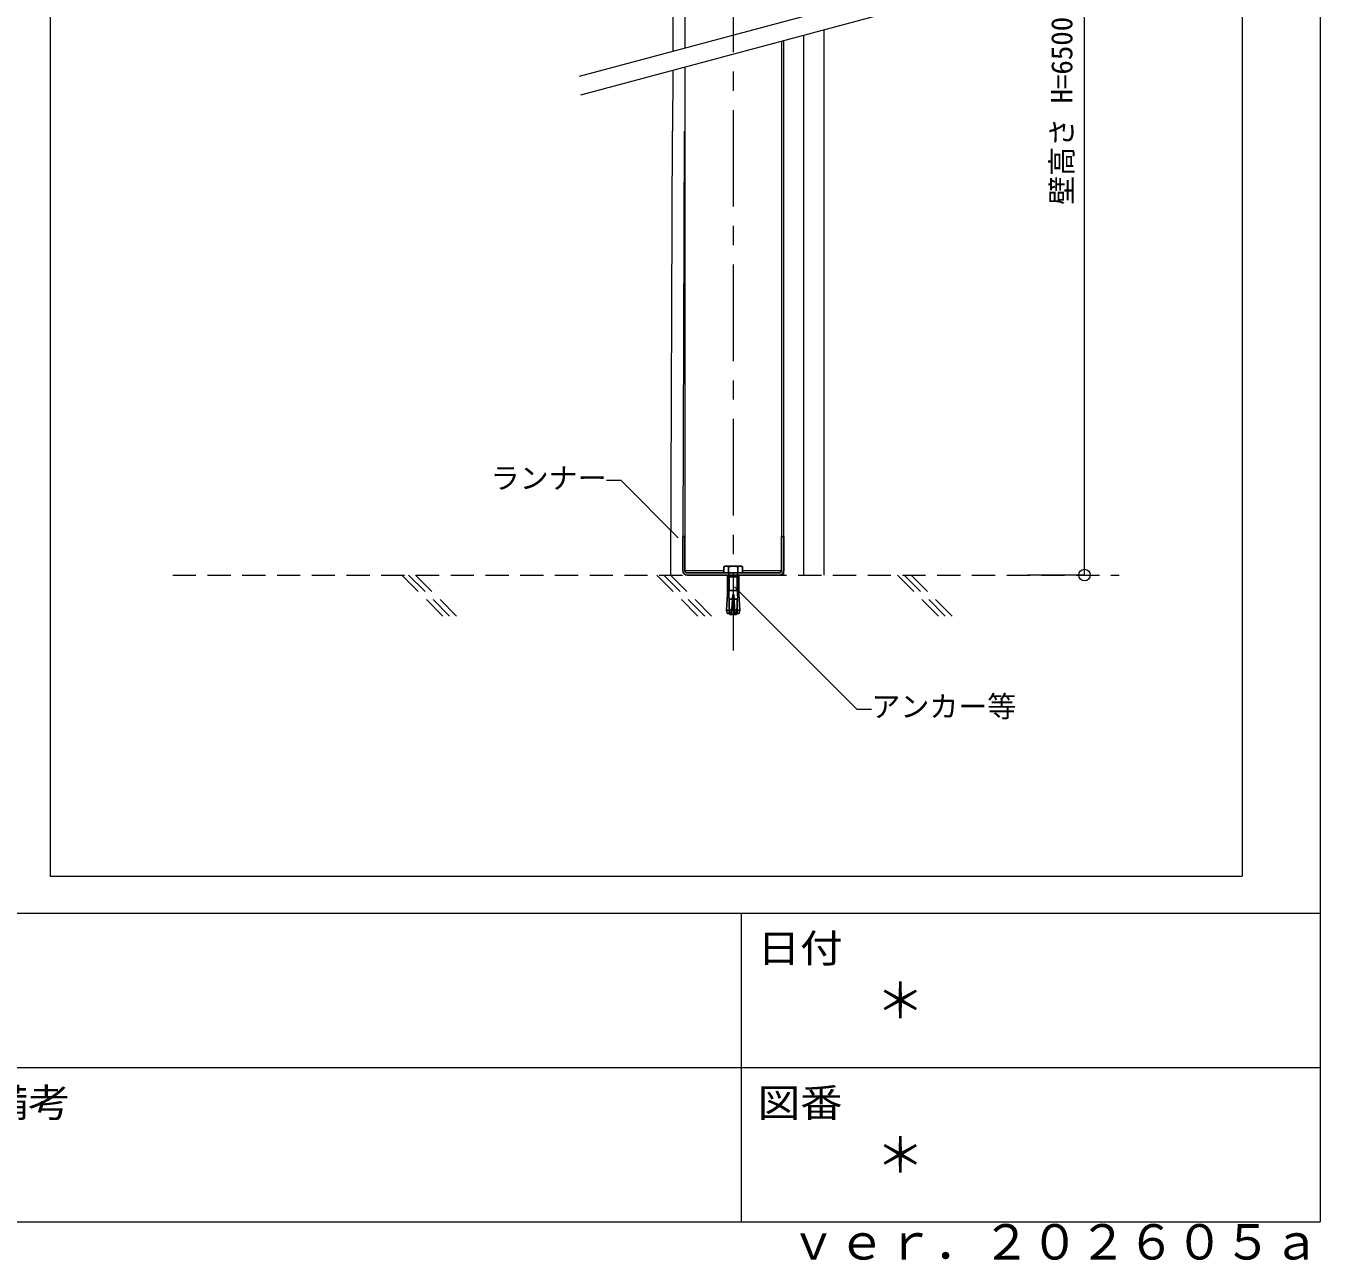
# Model space of a CAD drawing. Units: millimetres on the paper, with parts at other scales. Extents: x -195 to 195, y -140 to 138.
# Drawn here: x 128 to 195, y -139.5 to -75.5 of the extents above; entities that cross this region are included whole.
import ezdxf
from ezdxf.enums import TextEntityAlignment as Align

# ---------------------------------------------------------------- set-up
doc = ezdxf.new("R2010")
doc.units = ezdxf.units.MM
doc.header["$PDMODE"] = 32
doc.header["$PDSIZE"] = 0.6
doc.linetypes.add('CHAIN1', pattern=[8, 5, -1, 1, -1])
doc.linetypes.add('DASHED1', pattern=[1.8, 1.2, -0.6])
for name, color, linetype, lineweight in [('5-0_中心線', 4, 'CHAIN1', 18), ('5-2_SQバー', 3, 'Continuous', 18), ('5-3_ランナー', 2, 'Continuous', 25), ('5-5_寸法', 4, 'Continuous', 9), ('5-6_文字・矢印', 7, 'Continuous', 18), ('5-9_躯体他', 4, 'DASHED1', 9), ('5-C_ビス・アンカーボルト・強調図形', 2, 'DASHED1', 25), ('5-D_パネル', 4, 'Continuous', 18), ('5-E_補助線', 7, 'Continuous', 18), ('F-3_ランナー', 4, 'Continuous', 9)]:
    doc.layers.add(name, color=color, linetype=linetype, lineweight=lineweight)
doc.layers.add('F-6_文字・矢印', color=4, linetype='Continuous')
doc.styles.add('ＭＳ ゴシック', font='')
doc.styles.get('ＭＳ ゴシック').set_extended_font_data('MS Gothic')

msp = doc.modelspace()

# ---------------------------------------------------------------- linework, layer by layer
at = {"layer": '5-0_中心線'}
msp.add_line((164.595, -7.908), (164.595, -107.904), dxfattribs=at)
at = {"layer": '5-2_SQバー'}
for p, q in [((162.095, -45.867), (162.095, -76.692)), ((162.095, -77.673), (162.095, -80.992)), ((162.095, -80.992), (162.095, -103.764)), ((162.095, -103.764), (164.105, -103.764)), ((165.085, -103.764), (167.095, -103.764))]:
    msp.add_line(p, q, dxfattribs=at)
msp.add_lwpolyline([(167.095, -76.334), (167.095, -80.992), (167.095, -103.764)], dxfattribs=at)
at = {"layer": '5-3_ランナー'}
for p, q in [((161.98, -101.994), (162.095, -101.994)), ((161.98, -103.764), (161.98, -101.994)), ((162.095, -103.764), (162.095, -101.994)), ((167.21, -101.994), (167.095, -101.994)), ((167.095, -103.764), (167.095, -101.994)), ((167.21, -103.764), (167.21, -101.994)), ((162.21, -103.879), (166.98, -103.879)), ((162.21, -103.994), (166.98, -103.994))]:
    msp.add_line(p, q, dxfattribs=at)
at = {"layer": '5-3_ランナー', "linetype": 'DASHED1'}
msp.add_line((164.895, -103.994), (164.295, -103.994), dxfattribs=at)
at = {"layer": '5-3_ランナー'}
for centre, radius, start, end in [((162.21, -103.764), 0.23, 180, 270), ((162.21, -103.764), 0.115, 180, 270), ((166.98, -103.764), 0.115, 270, 0), ((166.98, -103.764), 0.23, 270, 0)]:
    msp.add_arc(centre, radius, start, end, dxfattribs=at)
at = {"layer": '5-5_寸法'}
for q in [(182.796, -45.387), (179.867, -103.994)]:
    msp.add_line((182.796, -103.994), q, dxfattribs=at)
at = {"layer": '5-5_寸法', "color": 7}
msp.add_point((182.796, -103.994), dxfattribs=at)
at = {"layer": '5-6_文字・矢印'}
for p, q in [((158.785, -99.099), (158.035, -99.099)), ((158.785, -99.099), (161.75, -102.063)), ((171.005, -110.932), (164.671, -104.598)), ((171.005, -110.932), (171.755, -110.932))]:
    msp.add_line(p, q, dxfattribs=at)
at = {"layer": '5-9_躯体他'}
for p, q in [((135.564, -103.994), (184.595, -103.994)), ((147.429, -103.994), (149.882, -106.447)), ((147.782, -103.994), (150.235, -106.447)), ((148.136, -103.994), (150.589, -106.447)), ((160.643, -103.994), (163.096, -106.447)), ((160.997, -103.994), (163.45, -106.447)), ((161.35, -103.994), (163.803, -106.447)), ((173.103, -103.994), (175.556, -106.447)), ((173.456, -103.994), (175.909, -106.447)), ((173.81, -103.994), (176.263, -106.447))]:
    msp.add_line(p, q, dxfattribs=at)
at = {"layer": '5-C_ビス・アンカーボルト・強調図形'}
for p, q in [((164.17, -103.529), (164.105, -103.567)), ((164.105, -103.879), (164.105, -103.567)), ((164.105, -103.879), (165.085, -103.879)), ((164.17, -103.529), (165.019, -103.529)), ((164.35, -103.879), (164.35, -103.567)), ((164.37, -103.879), (164.37, -104.766)), ((164.82, -103.879), (164.82, -104.766)), ((164.84, -103.879), (164.84, -103.567)), ((165.019, -103.529), (165.085, -103.567)), ((165.085, -103.879), (165.085, -103.567)), ((164.295, -103.994), (164.295, -104.987)), ((164.352, -103.994), (164.352, -104.069)), ((164.837, -104.069), (164.352, -104.069)), ((164.352, -104.069), (164.385, -104.088)), ((164.356, -104.794), (164.356, -104.072)), ((164.805, -104.088), (164.385, -104.088)), ((164.385, -104.088), (164.385, -104.794)), ((164.837, -104.069), (164.805, -104.088)), ((164.805, -104.088), (164.805, -104.794)), ((164.833, -104.794), (164.833, -104.072)), ((164.837, -103.994), (164.837, -104.069)), ((164.895, -103.994), (164.895, -104.987)), ((164.295, -104.987), (164.251, -105.804)), ((164.833, -104.794), (164.356, -104.794)), ((164.362, -105.183), (164.363, -105.184)), ((164.387, -105.208), (164.395, -105.433)), ((164.395, -105.244), (164.556, -105.244)), ((164.395, -105.669), (164.395, -105.244)), ((164.57, -104.994), (164.516, -105.993)), ((164.633, -105.244), (164.556, -105.244)), ((164.62, -104.994), (164.57, -104.994)), ((164.62, -104.994), (164.673, -105.993)), ((164.795, -105.244), (164.633, -105.244)), ((164.802, -105.208), (164.795, -105.433)), ((164.795, -105.669), (164.795, -105.244)), ((164.817, -104.989), (164.817, -104.853)), ((164.827, -105.183), (164.817, -104.989)), ((164.827, -105.183), (164.826, -105.184)), ((164.895, -104.987), (164.938, -105.804)), ((164.251, -105.804), (164.283, -105.962)), ((164.251, -105.804), (164.526, -105.819)), ((164.4, -105.733), (164.388, -105.961)), ((164.395, -105.669), (164.422, -105.988)), ((164.938, -105.804), (164.663, -105.819)), ((164.795, -105.669), (164.767, -105.988)), ((164.789, -105.733), (164.801, -105.961)), ((164.938, -105.804), (164.906, -105.962)), ((164.306, -105.982), (164.516, -105.993)), ((164.422, -105.988), (164.426, -106.029)), ((164.426, -106.029), (164.441, -106.044)), ((164.673, -105.993), (164.883, -105.982)), ((164.767, -105.988), (164.763, -106.029))]:
    msp.add_line(p, q, dxfattribs=at)
for points in [[(164.385, -104.794), (164.372, -104.853), (164.356, -104.794)], [(164.362, -105.183), (164.372, -104.989), (164.372, -104.853)], [(164.805, -104.794), (164.817, -104.853), (164.833, -104.794)], [(164.763, -106.029), (164.748, -106.044), (164.441, -106.044)]]:
    msp.add_lwpolyline(points, dxfattribs=at)
for centre, radius, start, end in [((164.265, -103.868), 0.341, 96.34293, 118.04131), ((164.219, -103.773), 0.244, 57.57117, 88.04457), ((164.595, -104.34), 0.811, 72.41203, 107.58795), ((164.97, -103.773), 0.244, 91.95541, 122.42882), ((164.924, -103.868), 0.341, 61.95868, 83.65706), ((164.362, -105.209), 0.025, 1.95857, 86.95857), ((164.827, -105.209), 0.025, 93.04141, 178.04141), ((164.307, -105.957), 0.025, 191.45857, 266.95857), ((164.363, -105.96), 0.025, 266.95857, 356.95857), ((164.826, -105.96), 0.025, 183.04141, 273.04141), ((164.882, -105.957), 0.025, 273.04141, 348.54141)]:
    msp.add_arc(centre, radius, start, end, dxfattribs=at)
at = {"layer": '5-D_パネル'}
for p, q in [((161.47, -52.925), (161.47, -76.859)), ((169.31, -80.992), (169.31, -75.74)), ((167.21, -103.994), (167.21, -76.303)), ((168.26, -80.992), (168.26, -76.021)), ((162.095, -77.673), (162.083, -80.992)), ((161.469, -77.841), (161.457, -80.992)), ((161.428, -80.992), (161.341, -103.994)), ((162.055, -80.992), (161.98, -101.994)), ((168.26, -103.994), (168.26, -80.992)), ((169.31, -103.994), (169.31, -80.992))]:
    msp.add_line(p, q, dxfattribs=at)
at = {"layer": '5-E_補助線'}
for p, q in [((156.636, -78.154), (173.565, -73.618)), ((156.701, -79.119), (173.613, -74.587))]:
    msp.add_line(p, q, dxfattribs=at)
at = {"layer": 'F-3_ランナー', "color": 3, "lineweight": 18}
for p, q in [((129.204, 2.506), (129.204, -119.594)), ((190.954, 2.506), (190.954, -119.594)), ((129.204, -119.594), (190.954, -119.594)), ((-195, -121.5), (195, -121.5)), ((-195, -137.5), (195, -137.5))]:
    msp.add_line(p, q, dxfattribs=at)
at = {"layer": 'F-3_ランナー', "color": 7, "lineweight": 18}
for p, q in [((165, -121.5), (165, -137.5)), ((10, -129.5), (195, -129.5))]:
    msp.add_line(p, q, dxfattribs=at)
at = {"layer": 'F-3_ランナー', "color": 3, "lineweight": 18}
msp.add_lwpolyline([(-195, 137.5), (195, 137.5), (195, -137.5)], dxfattribs=at)

# ---------------------------------------------------------------- texts
at = {"layer": '5-5_寸法', "color": 7, "style": 'ＭＳ ゴシック'}
msp.add_text('壁高さ H=6500（7500）mm以下', height=1.1, rotation=90, dxfattribs=at).set_placement((182.496, -84.816), align=Align.BOTTOM_LEFT)
at = {"layer": '5-6_文字・矢印', "style": 'ＭＳ ゴシック'}
for s, p in [('ランナー', (152.035, -99.849)), ('アンカー等', (171.755, -111.682))]:
    msp.add_text(s, height=1.1, dxfattribs=at).set_placement(p, align=Align.BOTTOM_LEFT)
at = {"layer": 'F-6_文字・矢印', "style": 'ＭＳ ゴシック', "width": 1.1}
for s, p in [('日付', (165.863, -124.5)), ('備考', (125.863, -132.5)), ('図番', (165.863, -132.5))]:
    msp.add_text(s, height=1.466, dxfattribs=at).set_placement(p, align=Align.BOTTOM_LEFT)
at = {"layer": 'F-6_文字・矢印', "style": 'ＭＳ ゴシック'}
for s, p in [('＊', (172, -127.5)), ('＊', (172, -135.5)), ('ｖｅｒ．２０２６０５ａ', (167.5, -140))]:
    msp.add_text(s, height=1.833, dxfattribs=at).set_placement(p, align=Align.BOTTOM_LEFT)

doc.saveas('drawing.dxf')
